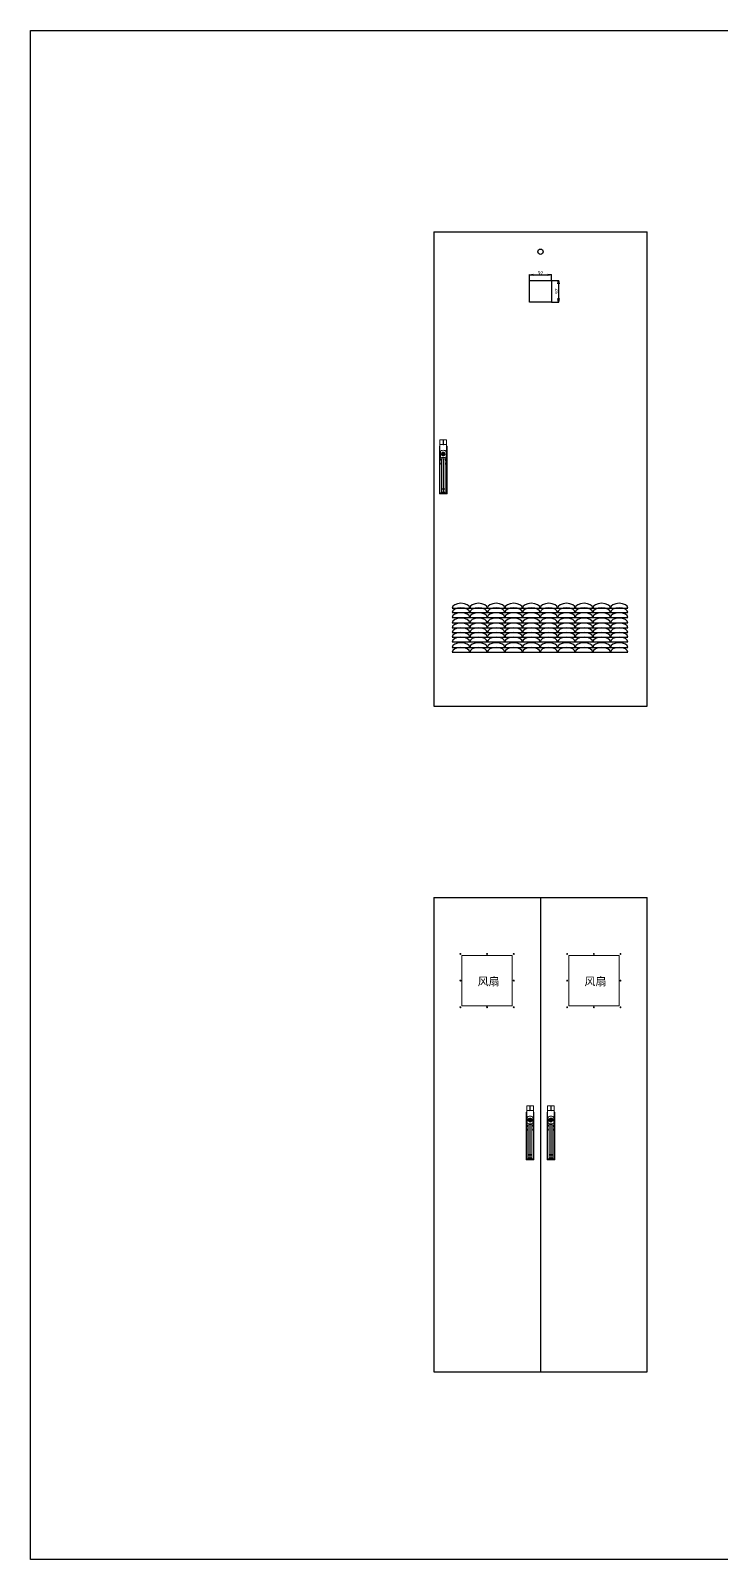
# Model space of a CAD drawing. Header units: millimetres. Extents: x 14879 to 38758, y -20740 to 1136.
# Drawn here: x 31936 to 34849, y -5310 to 1136 of the extents above; entities that cross this region are included whole.
import ezdxf

# ---------------------------------------------------------------- set-up
doc = ezdxf.new("R2010")
doc.units = ezdxf.units.MM
for name, color, linetype, lineweight in [('CAXA4', 3, 'Continuous', 25), ('粗线', 7, 'Continuous', 13), ('轮廓层', 7, 'Continuous', 30)]:
    doc.layers.add(name, color=color, linetype=linetype, lineweight=lineweight)
doc.styles.add('SUNPOU', font='isocp.shx', dxfattribs={"bigfont": 'extfont.shx'})
doc.styles.add('UserTxtStyle2', font='')
doc.styles.get('UserTxtStyle2').set_extended_font_data('SimSun')
doc.dimstyles.new('電気標準', dxfattribs={"dimscale": 0, "dimtxt": 15, "dimasz": 15, "dimexe": 1, "dimexo": 1, "dimgap": 0.5, "dimtad": 1, "dimdec": 1, "dimlfac": -1, "dimrnd": 0.1, "dimzin": 12, "dimdsep": 46, "dimtxsty": 'SUNPOU', "dimblk1": 'OPEN', "dimblk2": 'OPEN', "dimsah": 1, "dimcen": 0.5, "dimclrd": 2, "dimclre": 2, "dimclrt": 7, "dimadec": 0, "dimazin": 0, "dimtfac": 1, "dimtdec": 1, "dimtmove": 0, "dimatfit": 3, "dimldrblk": 'OPEN', "dimfxl": 1, "dimtolj": 1, "dimtzin": 0, "dimarcsym": 0})

# ---------------------------------------------------------------- blocks, each defined once
blk = doc.blocks.new('830')
at = {"color": 1, "lineweight": 5}
for p, q in [((-14, 93), (14, 93)), ((-1, 73), (-14, 73)), ((-1, 73), (-1, 93)), ((0, 93), (0, 73)), ((1, 73), (1, 93)), ((1, 73), (14, 73)), ((-11.9, 44.8), (-11.9, 14.8)), ((-8, 11.5), (-8, -129)), ((-1, 14), (-1, -127)), ((1, 14), (1, -127)), ((8, 11.5), (8, -129)), ((12.1, 44.8), (12.1, 14.7)), ((-8, -113), (-1, -113)), ((-8, -115), (-1, -115)), ((-8, -127), (8, -127)), ((1, -113), (8, -113)), ((1, -115), (8, -115)), ((-14, -131), (14, -131)), ((-8, -129), (8, -129))]:
    blk.add_line(p, q, dxfattribs=at)
for points in [[(-14, 66), (-16, 66), (-16, -135), (16, -135), (16, 66), (14, 66)], [(-14, 93), (-14, -133), (14, -133), (14, 93)]]:
    blk.add_lwpolyline(points, dxfattribs=at)
for radius in [8, 6, 3]:
    blk.add_circle((0, 33), radius, dxfattribs=at)
for centre, radius, start, end in [((0, 73), 1, 180, 0), ((0, 30), 19, 42.5369, 137.4631), ((0, 0), 14, 304.8499, 235.1501), ((0, 0), 19, 50.61824, 128.95232), ((-6, 33), 2, 280.80692, 79.19308), ((-4.2, 37.2), 2, 235.80692, 34.19308), ((-4.2, 28.8), 2, 325.80692, 124.19308), ((0, 39), 2, 190.80692, 349.19308), ((0, 27), 2, 10.80692, 169.19308), ((4.2, 37.2), 2, 145.80692, 304.19308), ((4.2, 28.8), 2, 55.80692, 214.19308), ((6, 33), 2, 100.80692, 259.19308)]:
    blk.add_arc(centre, radius, start, end, dxfattribs=at)
blk = doc.blocks.new('_OPEN')
at = {"color": 0, "linetype": 'ByBlock'}
for p, q in [((-1, 0.17), (0, 0)), ((0, 0), (-1, -0.17)), ((0, 0), (-1, 0))]:
    blk.add_line(p, q, dxfattribs=at)
blk = doc.blocks.new('*D250')
at = {"color": 2, "lineweight": -2, "transparency": 16777216}
for p, q in [((34039.8, 84.1), (34039.8, 107.5)), ((34054.8, 106.5), (34116.8, 106.5)), ((34131.8, 84.1), (34131.8, 107.5))]:
    blk.add_line(p, q, dxfattribs=at)
at = {"layer": 'DEFPOINTS', "color": 0, "transparency": 16777216}
for p in [(34039.8, 83.1), (34131.8, 106.5), (34131.8, 83.1)]:
    blk.add_point(p, dxfattribs=at)
at = {"color": 2, "lineweight": -2, "transparency": 16777216, "xscale": 15, "yscale": 15, "zscale": 15, "rotation": 180}
blk.add_blockref('_OPEN', (34039.8, 106.5), dxfattribs=at)
at = {"color": 2, "lineweight": -2, "transparency": 16777216, "xscale": 15, "yscale": 15, "zscale": 15}
blk.add_blockref('_OPEN', (34131.8, 106.5), dxfattribs=at)
at = {"color": 7, "transparency": 16777216, "insert": (34085.8, 114.5), "char_height": 15, "attachment_point": 5, "style": 'SUNPOU'}
blk.add_mtext('\\A1;92', dxfattribs=at)
blk = doc.blocks.new('*D251')
at = {"color": 2, "lineweight": -2, "transparency": 16777216}
for p, q in [((34132.8, 83.1), (34162.8, 83.1)), ((34161.8, 68.1), (34161.8, 6.1)), ((34132.8, -8.9), (34162.8, -8.9))]:
    blk.add_line(p, q, dxfattribs=at)
at = {"layer": 'DEFPOINTS', "color": 0, "transparency": 16777216}
for p in [(34131.8, 83.1), (34131.8, -8.9), (34161.8, -8.9)]:
    blk.add_point(p, dxfattribs=at)
at = {"color": 2, "lineweight": -2, "transparency": 16777216, "xscale": 15, "yscale": 15, "zscale": 15}
for p, rotation in [((34161.8, 83.1), 90), ((34161.8, -8.9), 270)]:
    blk.add_blockref('_OPEN', p, dxfattribs=dict(at, rotation=rotation))
at = {"color": 7, "transparency": 16777216, "insert": (34153.8, 37.1), "char_height": 15, "attachment_point": 5, "rotation": 90, "style": 'SUNPOU'}
blk.add_mtext('\\A1;92', dxfattribs=at)

msp = doc.modelspace()

# ---------------------------------------------------------------- linework, layer by layer
for p, q in [((33635.71, 288.21), (34535.9, 288.21)), ((33635.71, 288.21), (33635.71, -1711.79)), ((34535.9, -1711.79), (34535.9, 288.21)), ((34039.8, 83.05), (34131.8, 83.05)), ((34039.8, -8.95), (34039.8, 83.05)), ((34131.8, 83.05), (34131.8, -8.95)), ((34131.8, -8.95), (34039.8, -8.95)), ((33713.37, -1298.59), (33787.5, -1298.59)), ((33713.37, -1317.92), (33787.5, -1317.92)), ((33713.37, -1338.4), (33787.5, -1338.4)), ((33787.5, -1298.59), (33861.63, -1298.59)), ((33787.5, -1317.92), (33861.63, -1317.92)), ((33787.5, -1338.4), (33861.63, -1338.4)), ((33861.63, -1298.59), (33935.76, -1298.59)), ((33861.63, -1317.92), (33935.76, -1317.92)), ((33861.63, -1338.4), (33935.76, -1338.4)), ((33935.76, -1298.59), (34009.89, -1298.59)), ((33935.76, -1317.92), (34009.89, -1317.92)), ((33935.76, -1338.4), (34009.89, -1338.4)), ((34009.89, -1298.59), (34084.02, -1298.59)), ((34009.89, -1317.92), (34084.02, -1317.92)), ((34009.89, -1338.4), (34084.02, -1338.4)), ((34084.02, -1298.59), (34158.15, -1298.59)), ((34084.02, -1317.92), (34158.15, -1317.92)), ((34084.02, -1338.4), (34158.15, -1338.4)), ((34158.15, -1298.59), (34232.28, -1298.59)), ((34158.15, -1317.92), (34232.28, -1317.92)), ((34158.15, -1338.4), (34232.28, -1338.4)), ((34232.28, -1298.59), (34306.41, -1298.59)), ((34232.28, -1317.92), (34306.41, -1317.92)), ((34232.28, -1338.4), (34306.41, -1338.4)), ((34306.41, -1298.59), (34380.54, -1298.59)), ((34306.41, -1317.92), (34380.54, -1317.92)), ((34306.41, -1338.4), (34380.54, -1338.4)), ((34380.54, -1298.59), (34454.67, -1298.59)), ((34380.54, -1317.92), (34454.67, -1317.92)), ((34380.54, -1338.4), (34454.67, -1338.4)), ((33713.37, -1361.43), (33787.5, -1361.43)), ((33713.37, -1381.91), (33787.5, -1381.91)), ((33713.37, -1401.91), (33787.5, -1401.91)), ((33787.5, -1361.43), (33861.63, -1361.43)), ((33787.5, -1381.91), (33861.63, -1381.91)), ((33787.5, -1401.91), (33861.63, -1401.91)), ((33861.63, -1361.43), (33935.76, -1361.43)), ((33861.63, -1381.91), (33935.76, -1381.91)), ((33861.63, -1401.91), (33935.76, -1401.91)), ((33935.76, -1361.43), (34009.89, -1361.43)), ((33935.76, -1381.91), (34009.89, -1381.91)), ((33935.76, -1401.91), (34009.89, -1401.91)), ((34009.89, -1361.43), (34084.02, -1361.43)), ((34009.89, -1381.91), (34084.02, -1381.91)), ((34009.89, -1401.91), (34084.02, -1401.91)), ((34084.02, -1361.43), (34158.15, -1361.43)), ((34084.02, -1381.91), (34158.15, -1381.91)), ((34084.02, -1401.91), (34158.15, -1401.91)), ((34158.15, -1361.43), (34232.28, -1361.43)), ((34158.15, -1381.91), (34232.28, -1381.91)), ((34158.15, -1401.91), (34232.28, -1401.91)), ((34232.28, -1361.43), (34306.41, -1361.43)), ((34232.28, -1381.91), (34306.41, -1381.91)), ((34232.28, -1401.91), (34306.41, -1401.91)), ((34306.41, -1361.43), (34380.54, -1361.43)), ((34306.41, -1381.91), (34380.54, -1381.91)), ((34306.41, -1401.91), (34380.54, -1401.91)), ((34380.54, -1361.43), (34454.67, -1361.43)), ((34380.54, -1381.91), (34454.67, -1381.91)), ((34380.54, -1401.91), (34454.67, -1401.91)), ((33713.37, -1421.24), (33787.5, -1421.24)), ((33713.37, -1441.71), (33787.5, -1441.71)), ((33713.37, -1464.75), (33787.5, -1464.75)), ((33787.5, -1421.24), (33861.63, -1421.24)), ((33787.5, -1441.71), (33861.63, -1441.71)), ((33787.5, -1464.75), (33861.63, -1464.75)), ((33861.63, -1421.24), (33935.76, -1421.24)), ((33861.63, -1441.71), (33935.76, -1441.71)), ((33861.63, -1464.75), (33935.76, -1464.75)), ((33935.76, -1421.24), (34009.89, -1421.24)), ((33935.76, -1441.71), (34009.89, -1441.71)), ((33935.76, -1464.75), (34009.89, -1464.75)), ((34009.89, -1421.24), (34084.02, -1421.24)), ((34009.89, -1441.71), (34084.02, -1441.71)), ((34009.89, -1464.75), (34084.02, -1464.75)), ((34084.02, -1421.24), (34158.15, -1421.24)), ((34084.02, -1441.71), (34158.15, -1441.71)), ((34084.02, -1464.75), (34158.15, -1464.75)), ((34158.15, -1421.24), (34232.28, -1421.24)), ((34158.15, -1441.71), (34232.28, -1441.71)), ((34158.15, -1464.75), (34232.28, -1464.75)), ((34232.28, -1421.24), (34306.41, -1421.24)), ((34232.28, -1441.71), (34306.41, -1441.71)), ((34232.28, -1464.75), (34306.41, -1464.75)), ((34306.41, -1421.24), (34380.54, -1421.24)), ((34306.41, -1441.71), (34380.54, -1441.71)), ((34306.41, -1464.75), (34380.54, -1464.75)), ((34380.54, -1421.24), (34454.67, -1421.24)), ((34380.54, -1441.71), (34454.67, -1441.71)), ((34380.54, -1464.75), (34454.67, -1464.75)), ((33713.37, -1485.23), (33787.5, -1485.23)), ((33787.5, -1485.23), (33861.63, -1485.23)), ((33861.63, -1485.23), (33935.76, -1485.23)), ((33935.76, -1485.23), (34009.89, -1485.23)), ((34009.89, -1485.23), (34084.02, -1485.23)), ((34084.02, -1485.23), (34158.15, -1485.23)), ((34158.15, -1485.23), (34232.28, -1485.23)), ((34232.28, -1485.23), (34306.41, -1485.23)), ((34306.41, -1485.23), (34380.54, -1485.23)), ((34380.54, -1485.23), (34454.67, -1485.23)), ((33635.71, -1711.79), (34535.9, -1711.79)), ((33635.71, -2519.49), (34535.9, -2519.49)), ((33635.71, -2519.49), (33635.71, -4519.49)), ((34085.8, -2519.49), (34085.8, -4519.49)), ((34535.9, -4519.49), (34535.9, -2519.49)), ((33635.71, -4519.49), (34535.9, -4519.49))]:
    msp.add_line(p, q)
msp.add_lwpolyline([(31935.86, 1136.22), (38758.18, 1136.22), (38758.18, -5310.01), (31935.86, -5310.01)], close=True)
msp.add_circle((34085.8, 203.6), 11.25)
for centre in [(33750.43, -1298.59), (33824.56, -1298.59), (33898.69, -1298.59), (33972.82, -1298.59), (34046.96, -1298.59), (34121.09, -1298.59), (34195.22, -1298.59), (34269.35, -1298.59), (34343.48, -1298.59), (34417.61, -1298.59), (33750.43, -1317.92), (33750.43, -1338.4), (33750.43, -1361.43), (33824.56, -1317.92), (33824.56, -1338.4), (33824.56, -1361.43), (33898.69, -1317.92), (33898.69, -1338.4), (33898.69, -1361.43), (33972.82, -1317.92), (33972.82, -1338.4), (33972.82, -1361.43), (34046.96, -1317.92), (34046.96, -1338.4), (34046.96, -1361.43), (34121.09, -1317.92), (34121.09, -1338.4), (34121.09, -1361.43), (34195.22, -1317.92), (34195.22, -1338.4), (34195.22, -1361.43), (34269.35, -1317.92), (34269.35, -1338.4), (34269.35, -1361.43), (34343.48, -1317.92), (34343.48, -1338.4), (34343.48, -1361.43), (34417.61, -1317.92), (34417.61, -1338.4), (34417.61, -1361.43), (33750.43, -1381.91), (33750.43, -1401.91), (33750.43, -1421.24), (33824.56, -1381.91), (33824.56, -1401.91), (33824.56, -1421.24), (33898.69, -1381.91), (33898.69, -1401.91), (33898.69, -1421.24), (33972.82, -1381.91), (33972.82, -1401.91), (33972.82, -1421.24), (34046.96, -1381.91), (34046.96, -1401.91), (34046.96, -1421.24), (34121.09, -1381.91), (34121.09, -1401.91), (34121.09, -1421.24), (34195.22, -1381.91), (34195.22, -1401.91), (34195.22, -1421.24), (34269.35, -1381.91), (34269.35, -1401.91), (34269.35, -1421.24), (34343.48, -1381.91), (34343.48, -1401.91), (34343.48, -1421.24), (34417.61, -1381.91), (34417.61, -1401.91), (34417.61, -1421.24), (33750.43, -1441.71), (33750.43, -1464.75), (33750.43, -1485.23), (33824.56, -1441.71), (33824.56, -1464.75), (33824.56, -1485.23), (33898.69, -1441.71), (33898.69, -1464.75), (33898.69, -1485.23), (33972.82, -1441.71), (33972.82, -1464.75), (33972.82, -1485.23), (34046.96, -1441.71), (34046.96, -1464.75), (34046.96, -1485.23), (34121.09, -1441.71), (34121.09, -1464.75), (34121.09, -1485.23), (34195.22, -1441.71), (34195.22, -1464.75), (34195.22, -1485.23), (34269.35, -1441.71), (34269.35, -1464.75), (34269.35, -1485.23), (34343.48, -1441.71), (34343.48, -1464.75), (34343.48, -1485.23), (34417.61, -1441.71), (34417.61, -1464.75), (34417.61, -1485.23)]:
    msp.add_ellipse(centre, major_axis=(-37.07, 0), ratio=0.5395869, start_param=3.1415927, end_param=6.2831853)
at = {"layer": '粗线', "linetype": 'Continuous', "lineweight": 13}
for points in [[(33754.31, -2763.47), (33966.56, -2763.47), (33966.56, -2975.72), (33754.31, -2975.72), (33754.31, -2763.47)], [(34204.59, -2763.47), (34416.84, -2763.47), (34416.84, -2975.72), (34204.59, -2975.72), (34204.59, -2763.47)]]:
    msp.add_lwpolyline(points, dxfattribs=at)
for centre in [(33747.93, -2757.09), (33860.43, -2757.09), (33972.93, -2757.09), (34198.22, -2757.09), (34310.72, -2757.09), (34423.22, -2757.09), (33747.93, -2869.59), (33972.93, -2869.59), (34198.22, -2869.59), (34423.22, -2869.59), (33747.93, -2982.09), (33860.43, -2982.09), (33972.93, -2982.09), (34198.22, -2982.09), (34310.72, -2982.09), (34423.22, -2982.09)]:
    msp.add_circle(centre, 1.88, dxfattribs=at)

# ---------------------------------------------------------------- block references
at = {"layer": '轮廓层'}
for p in [(33675.77, -682.43), (34041.84, -3490.12)]:
    msp.add_blockref('830', p, dxfattribs=at)
at = {"layer": '轮廓层', "xscale": -1}
msp.add_blockref('830', (34129.77, -3490.12), dxfattribs=at)

# ---------------------------------------------------------------- texts
at = {"layer": 'CAXA4', "linetype": 'Continuous', "lineweight": 25, "char_height": 33.752, "attachment_point": 1, "style": 'UserTxtStyle2'}
for insert in [(33821.19, -2856.04), (34271.47, -2856.04)]:
    msp.add_mtext('风扇', dxfattribs=dict(at, insert=insert))

# ---------------------------------------------------------------- dimensions: what is measured, and where the dimension line sits
dim = msp.add_linear_dim(base=(34131.8, 106.46), p1=(34039.8, 83.05), p2=(34131.8, 83.05), dimstyle='電気標準', override={"dimscale": 1})
dim.commit()
dim.dimension.update_dxf_attribs({"geometry": '*D250', "text_midpoint": (34085.8, 114.47)})
dim = msp.add_linear_dim(base=(34161.8, -8.95), p1=(34131.8, 83.05), p2=(34131.8, -8.95), angle=90, dimstyle='電気標準', override={"dimscale": 1})
dim.commit()
dim.dimension.update_dxf_attribs({"geometry": '*D251', "text_midpoint": (34153.8, 37.05)})

doc.saveas('drawing.dxf')
